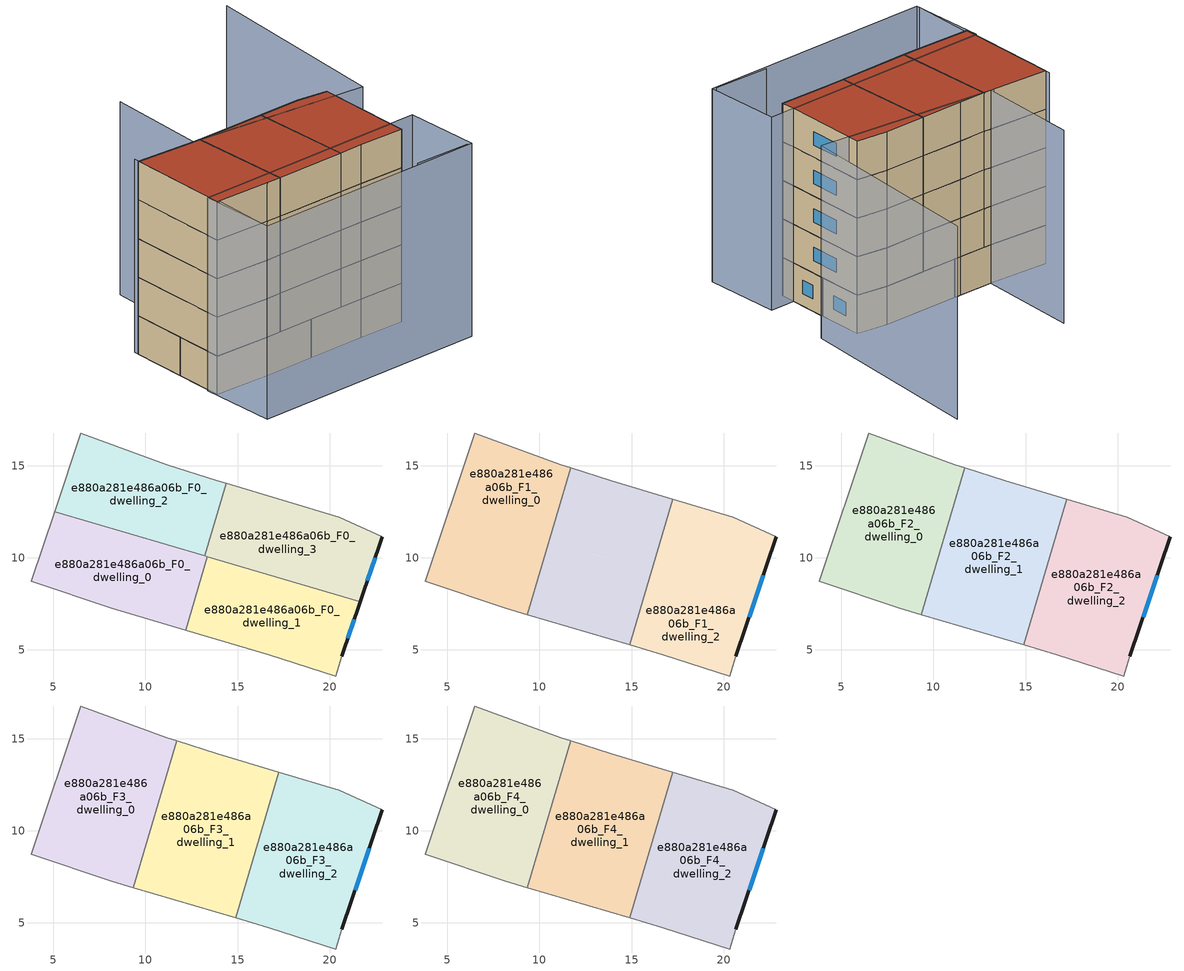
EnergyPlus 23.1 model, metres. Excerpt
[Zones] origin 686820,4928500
e880a281e486a06b_F0_dwelling_0
 floor ground (EU_floor_Construction): 12.18,6.08 13.36,10.06 5.07,12.51 3.81,8.74 8.18,7.26 z0
 wall to e880a281e486a06b_F0_dwelling_1 (EU_wall_Construction): 13.36,10.06 12.18,6.08 z0:3
 wall adiabatic (EU_wall_Construction): 12.18,6.08 8.18,7.26 3.81,8.74 5.07,12.51 z0:3
 wall to e880a281e486a06b_F0_dwelling_2 (EU_wall_Construction): 5.07,12.51 13.22,10.1 z0:3
 wall to e880a281e486a06b_F0_dwelling_3 (EU_wall_Construction): 13.22,10.1 13.36,10.06 z0:3
e880a281e486a06b_F0_dwelling_1
 floor ground (EU_floor_Construction): 20.32,3.58 20.67,4.66 21.66,7.61 13.36,10.06 12.18,6.08 16.7,4.74 z0
 wall outside (EU_wall_Construction): 21.66,7.61 20.67,4.66 z0:3
 wall adiabatic (EU_wall_Construction): 20.67,4.66 20.32,3.58 16.7,4.74 12.18,6.08 z0:3
 wall to e880a281e486a06b_F0_dwelling_3 (EU_wall_Construction): 13.36,10.06 21.66,7.61 z0:3
 window (EU_Window_Construction): 21.33,6.65 20.99,5.62 z0.98:2.02
e880a281e486a06b_F0_dwelling_2
 floor ground (EU_floor_Construction): 13.22,10.1 14.39,14.04 13.89,14.19 11.16,15.05 6.49,16.77 5.07,12.51 z0
 wall adiabatic (EU_wall_Construction): 5.07,12.51 6.49,16.77 11.16,15.05 13.89,14.19 14.39,14.04 z0:3
 wall to e880a281e486a06b_F0_dwelling_3 (EU_wall_Construction): 14.39,14.04 13.22,10.1 z0:3
e880a281e486a06b_F0_dwelling_3
 floor ground (EU_floor_Construction): 21.66,7.61 22.85,11.15 20.51,12.2 14.39,14.04 13.22,10.1 z0
 wall outside (EU_wall_Construction): 22.85,11.15 21.66,7.61 z0:3
 wall adiabatic (EU_wall_Construction): 14.39,14.04 20.51,12.2 22.85,11.15 z0:3
 window (EU_Window_Construction): 22.46,10 22.04,8.76 z0.98:2.02
e880a281e486a06b_F1_dwelling_0
 floor to e880a281e486a06b_F0_dwelling_0 (EU_floor_Construction): 9.35,6.92 10.53,10.9 5.07,12.51 3.81,8.74 8.18,7.26 z3
 floor to e880a281e486a06b_F0_dwelling_2 (EU_floor_Construction): 10.53,10.9 11.7,14.88 11.16,15.05 6.49,16.77 5.07,12.51 z3
 wall adiabatic (EU_wall_Construction): 9.35,6.92 8.18,7.26 3.81,8.74 6.49,16.77 11.16,15.05 11.7,14.88 z3:6
 wall to e880a281e486a06b_F1_dwelling_1 (EU_wall_Construction): 11.7,14.88 9.35,6.92 z3:6
e880a281e486a06b_F1_dwelling_1
 floor to e880a281e486a06b_F0_dwelling_3 (EU_floor_Construction): 16.07,9.26 17.22,13.19 14.39,14.04 13.22,10.1 z3
 floor to e880a281e486a06b_F0_dwelling_0 (EU_floor_Construction): 12.18,6.08 13.36,10.06 10.53,10.9 9.35,6.92 z3
 floor to e880a281e486a06b_F0_dwelling_1 (EU_floor_Construction): 14.89,5.28 16.07,9.26 13.36,10.06 12.18,6.08 z3
 floor to e880a281e486a06b_F0_dwelling_2 (EU_floor_Construction): 13.22,10.1 14.39,14.04 13.89,14.19 11.7,14.88 10.53,10.9 z3
 wall adiabatic (EU_wall_Construction): 14.89,5.28 9.35,6.92 / 11.7,14.88 13.89,14.19 17.22,13.19 z3:6
 wall to e880a281e486a06b_F1_dwelling_2 (EU_wall_Construction): 17.22,13.19 14.89,5.28 z3:6
e880a281e486a06b_F1_dwelling_2
 floor to e880a281e486a06b_F0_dwelling_1 (EU_floor_Construction): 20.32,3.58 20.67,4.66 21.66,7.61 16.07,9.26 14.89,5.28 16.7,4.74 z3
 floor to e880a281e486a06b_F0_dwelling_3 (EU_floor_Construction): 21.66,7.61 22.85,11.15 20.51,12.2 17.22,13.19 16.07,9.26 z3
 wall outside (EU_wall_Construction): 22.85,11.15 20.67,4.66 z3:6
 wall adiabatic (EU_wall_Construction): 20.67,4.66 20.32,3.58 16.7,4.74 14.89,5.28 / 17.22,13.19 20.51,12.2 22.85,11.15 z3:6
 window (EU_Window_Construction): 22.14,9.04 21.37,6.77 z3.98:5.02
e880a281e486a06b_F2_dwelling_0
 floor to e880a281e486a06b_F1_dwelling_0 (EU_floor_Construction): 9.35,6.92 11.7,14.88 11.16,15.05 6.49,16.77 3.81,8.74 8.18,7.26 z6
 wall adiabatic (EU_wall_Construction): 9.35,6.92 8.18,7.26 3.81,8.74 6.49,16.77 11.16,15.05 11.7,14.88 z6:9
 wall to e880a281e486a06b_F2_dwelling_1 (EU_wall_Construction): 11.7,14.88 9.35,6.92 z6:9
e880a281e486a06b_F2_dwelling_1
 floor to e880a281e486a06b_F1_dwelling_1 (EU_floor_Construction): 14.89,5.28 17.22,13.19 13.89,14.19 11.7,14.88 9.35,6.92 z6
 wall adiabatic (EU_wall_Construction): 14.89,5.28 9.35,6.92 / 11.7,14.88 13.89,14.19 17.22,13.19 z6:9
 wall to e880a281e486a06b_F2_dwelling_2 (EU_wall_Construction): 17.22,13.19 14.89,5.28 z6:9
e880a281e486a06b_F2_dwelling_2
 floor to e880a281e486a06b_F1_dwelling_2 (EU_floor_Construction): 20.67,4.66 22.85,11.15 20.51,12.2 17.22,13.19 14.89,5.28 16.7,4.74 20.32,3.58 z6
 wall outside (EU_wall_Construction): 22.85,11.15 20.67,4.66 z6:9
 wall adiabatic (EU_wall_Construction): 20.67,4.66 20.32,3.58 16.7,4.74 14.89,5.28 / 17.22,13.19 20.51,12.2 22.85,11.15 z6:9
 window (EU_Window_Construction): 22.14,9.04 21.37,6.77 z6.98:8.02
e880a281e486a06b_F3_dwelling_0
 floor to e880a281e486a06b_F2_dwelling_0 (EU_floor_Construction): 9.35,6.92 11.7,14.88 11.16,15.05 6.49,16.77 3.81,8.74 8.18,7.26 z9
 wall adiabatic (EU_wall_Construction): 9.35,6.92 8.18,7.26 3.81,8.74 6.49,16.77 11.16,15.05 11.7,14.88 z9:12
 wall to e880a281e486a06b_F3_dwelling_1 (EU_wall_Construction): 11.7,14.88 9.35,6.92 z9:12
e880a281e486a06b_F3_dwelling_1
 floor to e880a281e486a06b_F2_dwelling_1 (EU_floor_Construction): 14.89,5.28 17.22,13.19 13.89,14.19 11.7,14.88 9.35,6.92 z9
 wall adiabatic (EU_wall_Construction): 14.89,5.28 9.35,6.92 / 11.7,14.88 13.89,14.19 17.22,13.19 z9:12
 wall to e880a281e486a06b_F3_dwelling_2 (EU_wall_Construction): 17.22,13.19 14.89,5.28 z9:12
e880a281e486a06b_F3_dwelling_2
 floor to e880a281e486a06b_F2_dwelling_2 (EU_floor_Construction): 20.67,4.66 22.85,11.15 20.51,12.2 17.22,13.19 14.89,5.28 16.7,4.74 20.32,3.58 z9
 wall outside (EU_wall_Construction): 22.85,11.15 20.67,4.66 z9:12
 wall adiabatic (EU_wall_Construction): 20.67,4.66 20.32,3.58 16.7,4.74 14.89,5.28 / 17.22,13.19 20.51,12.2 22.85,11.15 z9:12
 window (EU_Window_Construction): 22.14,9.04 21.37,6.77 z9.98:11.02
e880a281e486a06b_F4_dwelling_0
 floor to e880a281e486a06b_F3_dwelling_0 (EU_floor_Construction): 9.35,6.92 11.7,14.88 11.16,15.05 6.49,16.77 3.81,8.74 8.18,7.26 z12
 wall adiabatic (EU_wall_Construction): 9.35,6.92 8.18,7.26 3.81,8.74 6.49,16.77 11.16,15.05 11.7,14.88 z12:15
 wall to e880a281e486a06b_F4_dwelling_1 (EU_wall_Construction): 11.7,14.88 9.35,6.92 z12:15
 roof outside (EU_roof_Construction): 11.16,15.05 11.7,14.88 9.35,6.92 8.18,7.26 3.81,8.74 6.49,16.77 z15
e880a281e486a06b_F4_dwelling_1
 floor to e880a281e486a06b_F3_dwelling_1 (EU_floor_Construction): 14.89,5.28 17.22,13.19 13.89,14.19 11.7,14.88 9.35,6.92 z12
 wall adiabatic (EU_wall_Construction): 14.89,5.28 9.35,6.92 / 11.7,14.88 13.89,14.19 17.22,13.19 z12:15
 wall to e880a281e486a06b_F4_dwelling_2 (EU_wall_Construction): 17.22,13.19 14.89,5.28 z12:15
 roof outside (EU_roof_Construction): 17.22,13.19 14.89,5.28 9.35,6.92 11.7,14.88 13.89,14.19 z15
e880a281e486a06b_F4_dwelling_2
 floor to e880a281e486a06b_F3_dwelling_2 (EU_floor_Construction): 20.67,4.66 22.85,11.15 20.51,12.2 17.22,13.19 14.89,5.28 16.7,4.74 20.32,3.58 z12
 wall outside (EU_wall_Construction): 22.85,11.15 20.67,4.66 z12:15
 wall adiabatic (EU_wall_Construction): 20.67,4.66 20.32,3.58 16.7,4.74 14.89,5.28 / 17.22,13.19 20.51,12.2 22.85,11.15 z12:15
 window (EU_Window_Construction): 22.14,9.04 21.37,6.77 z12.98:14.02
 roof outside (EU_roof_Construction): 22.85,11.15 20.67,4.66 20.32,3.58 16.7,4.74 14.89,5.28 17.22,13.19 20.51,12.2 z15
shading: 16.21,-0.16 20.61,-1.61 / 3.98,8.67 2.33,4 / 6.64,17.14 3.81,8.74 / 30.88,24.08 24.74,9.38 / 24.74,9.38 10.91,15.16 / 13.97,22.69 11.16,15.05 / 20.89,-1.79 2.26,3.77 / 2.26,3.77 4.01,9.64 / 4.01,9.64 22.65,4.08 / 22.65,4.08 20.89,-1.79 z0:15
[Building]
EU S2 Campaign: North Axis=0; Terrain=City; Solar Distribution=FullExterior
[Site:Location]
Bologna: Latitude=44.5; Longitude=11.25; Time Zone=1; Elevation=37
[SizingPeriod:WeatherFileDays]
AnnualSizingPeriod: Begin Month=1; Begin Day of Month=1; End Month=12; End Day of Month=31; Day of Week for Start Day=Monday; Use Weather File Daylight Saving Period=No; Use Weather File Rain and Snow Indicators=No
[MATERIAL]
EU_InternalMass_Material: Roughness=MediumRough; Thickness=0.1; Conductivity=1; Density=1800; Specific Heat=900; Thermal Absorptance=0.9; Solar Absorptance=0.7; Visible Absorptance=0.7
[MATERIAL:NOMASS] Roughness=MediumRough; Thermal Absorptance=0.9; Solar Absorptance=0.7; Visible Absorptance=0.7
Name | Thermal Resistance
EU_wall_NoMass | 0.905828
EU_roof_NoMass | 0.37593
EU_floor_NoMass | 0.67114
[WINDOWMATERIAL:SIMPLEGLAZINGSYSTEM]
EU_Window_SimpleGlazing: UFactor=4.52486; Solar Heat Gain Coefficient=0.85; Visible Transmittance=0.85
[CONSTRUCTION]
EU_wall_Construction: EU_wall_NoMass
EU_roof_Construction: EU_roof_NoMass
EU_floor_Construction: EU_floor_NoMass
EU_InternalMass_Construction: EU_InternalMass_Material
EU_Window_Construction: EU_Window_SimpleGlazing
[ZONE] Type=1; Multiplier=1; Ceiling Height=autocalculate; Floor Area=autocalculate; Part of Total Floor Area=Yes
Name | Volume
e880a281e486a06b_F0_dwelling_0 | 107.439
e880a281e486a06b_F1_dwelling_0; e880a281e486a06b_F2_dwelling_0; e880a281e486a06b_F3_dwelling_0; e880a281e486a06b_F4_dwelling_0 | 143.254
e880a281e486a06b_F0_dwelling_1 | 107.443
e880a281e486a06b_F1_dwelling_1; e880a281e486a06b_F2_dwelling_1; e880a281e486a06b_F3_dwelling_1; e880a281e486a06b_F4_dwelling_1; e880a281e486a06b_F1_dwelling_2; e880a281e486a06b_F2_dwelling_2; e880a281e486a06b_F3_dwelling_2; e880a281e486a06b_F4_dwelling_2 | 143.249
e880a281e486a06b_F0_dwelling_2 | 107.437
e880a281e486a06b_F0_dwelling_3 | 107.435
[INTERNALMASS] Construction=EU_InternalMass_Construction
Name | Zone or ZoneList | Surface Area
e880a281e486a06b_F0_dwelling_0_EU_InternalMass | e880a281e486a06b_F0_dwelling_0 | 35.8132
e880a281e486a06b_F0_dwelling_1_EU_InternalMass | e880a281e486a06b_F0_dwelling_1 | 35.8142
e880a281e486a06b_F0_dwelling_2_EU_InternalMass | e880a281e486a06b_F0_dwelling_2 | 35.812
e880a281e486a06b_F0_dwelling_3_EU_InternalMass | e880a281e486a06b_F0_dwelling_3 | 35.8113
e880a281e486a06b_F1_dwelling_0_EU_InternalMass | e880a281e486a06b_F1_dwelling_0 | 47.7515
e880a281e486a06b_F1_dwelling_1_EU_InternalMass | e880a281e486a06b_F1_dwelling_1 | 47.7497
e880a281e486a06b_F1_dwelling_2_EU_InternalMass | e880a281e486a06b_F1_dwelling_2 | 47.7493
e880a281e486a06b_F2_dwelling_0_EU_InternalMass | e880a281e486a06b_F2_dwelling_0 | 47.7515
e880a281e486a06b_F2_dwelling_1_EU_InternalMass | e880a281e486a06b_F2_dwelling_1 | 47.7497
e880a281e486a06b_F2_dwelling_2_EU_InternalMass | e880a281e486a06b_F2_dwelling_2 | 47.7493
e880a281e486a06b_F3_dwelling_0_EU_InternalMass | e880a281e486a06b_F3_dwelling_0 | 47.7515
e880a281e486a06b_F3_dwelling_1_EU_InternalMass | e880a281e486a06b_F3_dwelling_1 | 47.7497
e880a281e486a06b_F3_dwelling_2_EU_InternalMass | e880a281e486a06b_F3_dwelling_2 | 47.7493
e880a281e486a06b_F4_dwelling_0_EU_InternalMass | e880a281e486a06b_F4_dwelling_0 | 47.7515
e880a281e486a06b_F4_dwelling_1_EU_InternalMass | e880a281e486a06b_F4_dwelling_1 | 47.7497
e880a281e486a06b_F4_dwelling_2_EU_InternalMass | e880a281e486a06b_F4_dwelling_2 | 47.7493
[OTHEREQUIPMENT] Fuel Type=Electricity; Design Level Calculation Method=Watts/Area; Power per Zone Floor Area=1; Fraction Latent=0; Fraction Radiant=0; Fraction Lost=0; Carbon Dioxide Generation Rate=0; EndUse Subcategory=EU_Step8_InternalGains
Name | Zone or ZoneList or Space or SpaceList | Schedule
EU_Step8_InternalGain_e880a281e486a06b_F0_dwelling_0_f000 | e880a281e486a06b_F0_dwelling_0 | EU_Step8_GainSchedule_e880a281e486a06b_F0_dwelling_0_f000
EU_Step8_InternalGain_e880a281e486a06b_F0_dwelling_1_f000 | e880a281e486a06b_F0_dwelling_1 | EU_Step8_GainSchedule_e880a281e486a06b_F0_dwelling_1_f000
EU_Step8_InternalGain_e880a281e486a06b_F0_dwelling_2_f000 | e880a281e486a06b_F0_dwelling_2 | EU_Step8_GainSchedule_e880a281e486a06b_F0_dwelling_2_f000
EU_Step8_InternalGain_e880a281e486a06b_F0_dwelling_3_f000 | e880a281e486a06b_F0_dwelling_3 | EU_Step8_GainSchedule_e880a281e486a06b_F0_dwelling_3_f000
EU_Step8_InternalGain_e880a281e486a06b_F1_dwelling_0_f000 | e880a281e486a06b_F1_dwelling_0 | EU_Step8_GainSchedule_e880a281e486a06b_F1_dwelling_0_f000
EU_Step8_InternalGain_e880a281e486a06b_F1_dwelling_1_f000 | e880a281e486a06b_F1_dwelling_1 | EU_Step8_GainSchedule_e880a281e486a06b_F1_dwelling_1_f000
EU_Step8_InternalGain_e880a281e486a06b_F1_dwelling_2_f000 | e880a281e486a06b_F1_dwelling_2 | EU_Step8_GainSchedule_e880a281e486a06b_F1_dwelling_2_f000
EU_Step8_InternalGain_e880a281e486a06b_F2_dwelling_0_f000 | e880a281e486a06b_F2_dwelling_0 | EU_Step8_GainSchedule_e880a281e486a06b_F2_dwelling_0_f000
EU_Step8_InternalGain_e880a281e486a06b_F2_dwelling_1_f000 | e880a281e486a06b_F2_dwelling_1 | EU_Step8_GainSchedule_e880a281e486a06b_F2_dwelling_1_f000
EU_Step8_InternalGain_e880a281e486a06b_F2_dwelling_2_f000 | e880a281e486a06b_F2_dwelling_2 | EU_Step8_GainSchedule_e880a281e486a06b_F2_dwelling_2_f000
EU_Step8_InternalGain_e880a281e486a06b_F3_dwelling_0_f000 | e880a281e486a06b_F3_dwelling_0 | EU_Step8_GainSchedule_e880a281e486a06b_F3_dwelling_0_f000
EU_Step8_InternalGain_e880a281e486a06b_F3_dwelling_1_f000 | e880a281e486a06b_F3_dwelling_1 | EU_Step8_GainSchedule_e880a281e486a06b_F3_dwelling_1_f000
EU_Step8_InternalGain_e880a281e486a06b_F3_dwelling_2_f000 | e880a281e486a06b_F3_dwelling_2 | EU_Step8_GainSchedule_e880a281e486a06b_F3_dwelling_2_f000
EU_Step8_InternalGain_e880a281e486a06b_F4_dwelling_0_f000 | e880a281e486a06b_F4_dwelling_0 | EU_Step8_GainSchedule_e880a281e486a06b_F4_dwelling_0_f000
EU_Step8_InternalGain_e880a281e486a06b_F4_dwelling_1_f000 | e880a281e486a06b_F4_dwelling_1 | EU_Step8_GainSchedule_e880a281e486a06b_F4_dwelling_1_f000
EU_Step8_InternalGain_e880a281e486a06b_F4_dwelling_2_f000 | e880a281e486a06b_F4_dwelling_2 | EU_Step8_GainSchedule_e880a281e486a06b_F4_dwelling_2_f000
[ZONEVENTILATION:DESIGNFLOWRATE] Schedule=EU_AlwaysOn; Design Flow Rate Calculation Method=AirChanges/Hour; Air Changes per Hour=0.73129; Ventilation Type=Natural; Fan Pressure Rise=0; Fan Total Efficiency=1; Constant Term Coefficient=1; Temperature Term Coefficient=0; Velocity Term Coefficient=0; Velocity Squared Term Coefficient=0; Minimum Indoor Temperature=-100; Maximum Indoor Temperature=100; Delta Temperature=-100; Minimum Outdoor Temperature=-100; Maximum Outdoor Temperature=100; Maximum Wind Speed=40
Name | Zone or ZoneList or Space or SpaceList
EU_ConstantAir_e880a281e486a06b_F0_dwelling_0 | e880a281e486a06b_F0_dwelling_0
EU_ConstantAir_e880a281e486a06b_F0_dwelling_1 | e880a281e486a06b_F0_dwelling_1
EU_ConstantAir_e880a281e486a06b_F0_dwelling_2 | e880a281e486a06b_F0_dwelling_2
EU_ConstantAir_e880a281e486a06b_F0_dwelling_3 | e880a281e486a06b_F0_dwelling_3
EU_ConstantAir_e880a281e486a06b_F1_dwelling_0 | e880a281e486a06b_F1_dwelling_0
EU_ConstantAir_e880a281e486a06b_F1_dwelling_1 | e880a281e486a06b_F1_dwelling_1
EU_ConstantAir_e880a281e486a06b_F1_dwelling_2 | e880a281e486a06b_F1_dwelling_2
EU_ConstantAir_e880a281e486a06b_F2_dwelling_0 | e880a281e486a06b_F2_dwelling_0
EU_ConstantAir_e880a281e486a06b_F2_dwelling_1 | e880a281e486a06b_F2_dwelling_1
EU_ConstantAir_e880a281e486a06b_F2_dwelling_2 | e880a281e486a06b_F2_dwelling_2
EU_ConstantAir_e880a281e486a06b_F3_dwelling_0 | e880a281e486a06b_F3_dwelling_0
EU_ConstantAir_e880a281e486a06b_F3_dwelling_1 | e880a281e486a06b_F3_dwelling_1
EU_ConstantAir_e880a281e486a06b_F3_dwelling_2 | e880a281e486a06b_F3_dwelling_2
EU_ConstantAir_e880a281e486a06b_F4_dwelling_0 | e880a281e486a06b_F4_dwelling_0
EU_ConstantAir_e880a281e486a06b_F4_dwelling_1 | e880a281e486a06b_F4_dwelling_1
EU_ConstantAir_e880a281e486a06b_F4_dwelling_2 | e880a281e486a06b_F4_dwelling_2
[HVACTEMPLATE:THERMOSTAT] Constant Heating Setpoint=20; Constant Cooling Setpoint=50
EU_HeatOnly_e880a281e486a06b_F0_dwelling_0; EU_HeatOnly_e880a281e486a06b_F0_dwelling_1; EU_HeatOnly_e880a281e486a06b_F0_dwelling_2; EU_HeatOnly_e880a281e486a06b_F0_dwelling_3; EU_HeatOnly_e880a281e486a06b_F1_dwelling_0; EU_HeatOnly_e880a281e486a06b_F1_dwelling_1; EU_HeatOnly_e880a281e486a06b_F1_dwelling_2; EU_HeatOnly_e880a281e486a06b_F2_dwelling_0; EU_HeatOnly_e880a281e486a06b_F2_dwelling_1; EU_HeatOnly_e880a281e486a06b_F2_dwelling_2; EU_HeatOnly_e880a281e486a06b_F3_dwelling_0; EU_HeatOnly_e880a281e486a06b_F3_dwelling_1; EU_HeatOnly_e880a281e486a06b_F3_dwelling_2; EU_HeatOnly_e880a281e486a06b_F4_dwelling_0; EU_HeatOnly_e880a281e486a06b_F4_dwelling_1; EU_HeatOnly_e880a281e486a06b_F4_dwelling_2
[HVACTEMPLATE:ZONE:IDEALLOADSAIRSYSTEM] System Availability Schedule=EU_AlwaysOn; Maximum Heating Supply Air Temperature=50; Minimum Cooling Supply Air Temperature=13; Maximum Heating Supply Air Humidity Ratio=0.0156; Minimum Cooling Supply Air Humidity Ratio=0.0077; Heating Limit=NoLimit; Cooling Limit=NoLimit; Heating Availability Schedule=EU_AlwaysOn; Cooling Availability Schedule=EU_CoolingOff; Dehumidification Control Type=ConstantSensibleHeatRatio; Cooling Sensible Heat Ratio=0.7; Dehumidification Setpoint=60; Humidification Control Type=None; Humidification Setpoint=30; Outdoor Air Method=None; Outdoor Air Flow Rate per Person=0.00944; Outdoor Air Flow Rate per Zone Floor Area=0; Outdoor Air Flow Rate per Zone=0; Demand Controlled Ventilation Type=None; Outdoor Air Economizer Type=NoEconomizer; Heat Recovery Type=None; Sensible Heat Recovery Effectiveness=0.7; Latent Heat Recovery Effectiveness=0.65
Name | Template Thermostat
e880a281e486a06b_F0_dwelling_0 | EU_HeatOnly_e880a281e486a06b_F0_dwelling_0
e880a281e486a06b_F0_dwelling_1 | EU_HeatOnly_e880a281e486a06b_F0_dwelling_1
e880a281e486a06b_F0_dwelling_2 | EU_HeatOnly_e880a281e486a06b_F0_dwelling_2
e880a281e486a06b_F0_dwelling_3 | EU_HeatOnly_e880a281e486a06b_F0_dwelling_3
e880a281e486a06b_F1_dwelling_0 | EU_HeatOnly_e880a281e486a06b_F1_dwelling_0
e880a281e486a06b_F1_dwelling_1 | EU_HeatOnly_e880a281e486a06b_F1_dwelling_1
e880a281e486a06b_F1_dwelling_2 | EU_HeatOnly_e880a281e486a06b_F1_dwelling_2
e880a281e486a06b_F2_dwelling_0 | EU_HeatOnly_e880a281e486a06b_F2_dwelling_0
e880a281e486a06b_F2_dwelling_1 | EU_HeatOnly_e880a281e486a06b_F2_dwelling_1
e880a281e486a06b_F2_dwelling_2 | EU_HeatOnly_e880a281e486a06b_F2_dwelling_2
e880a281e486a06b_F3_dwelling_0 | EU_HeatOnly_e880a281e486a06b_F3_dwelling_0
e880a281e486a06b_F3_dwelling_1 | EU_HeatOnly_e880a281e486a06b_F3_dwelling_1
e880a281e486a06b_F3_dwelling_2 | EU_HeatOnly_e880a281e486a06b_F3_dwelling_2
e880a281e486a06b_F4_dwelling_0 | EU_HeatOnly_e880a281e486a06b_F4_dwelling_0
e880a281e486a06b_F4_dwelling_1 | EU_HeatOnly_e880a281e486a06b_F4_dwelling_1
e880a281e486a06b_F4_dwelling_2 | EU_HeatOnly_e880a281e486a06b_F4_dwelling_2
[SIZING:ZONE] Zone Cooling Design Supply Air Temperature Input Method=SupplyAirTemperature; Zone Cooling Design Supply Air Temperature=13; Zone Heating Design Supply Air Temperature Input Method=SupplyAirTemperature; Zone Heating Design Supply Air Temperature=50; Zone Cooling Design Supply Air Humidity Ratio=0.008; Zone Heating Design Supply Air Humidity Ratio=0.008; Cooling Design Air Flow Method=DesignDay; Cooling Design Air Flow Rate=0; Cooling Minimum Air Flow per Zone Floor Area=0.000762; Cooling Minimum Air Flow=0; Cooling Minimum Air Flow Fraction=0.2; Heating Design Air Flow Method=DesignDay; Heating Design Air Flow Rate=0; Heating Maximum Air Flow per Zone Floor Area=0.002032; Heating Maximum Air Flow=0.141576; Heating Maximum Air Flow Fraction=0.3; Account for Dedicated Outdoor Air System=No; Dedicated Outdoor Air System Control Strategy=NeutralSupplyAir; Dedicated Outdoor Air Low Setpoint Temperature for Design=autosize; Dedicated Outdoor Air High Setpoint Temperature for Design=autosize; Zone Load Sizing Method=Sensible Load Only No Latent Load; Zone Latent Cooling Design Supply Air Humidity Ratio Input Method=HumidityRatioDifference; Zone Cooling Design Supply Air Humidity Ratio Difference=0.005; Zone Latent Heating Design Supply Air Humidity Ratio Input Method=HumidityRatioDifference; Zone Humidification Design Supply Air Humidity Ratio Difference=0.005
e880a281e486a06b_F0_dwelling_0; e880a281e486a06b_F0_dwelling_1; e880a281e486a06b_F0_dwelling_2; e880a281e486a06b_F0_dwelling_3; e880a281e486a06b_F1_dwelling_0; e880a281e486a06b_F1_dwelling_1; e880a281e486a06b_F1_dwelling_2; e880a281e486a06b_F2_dwelling_0; e880a281e486a06b_F2_dwelling_1; e880a281e486a06b_F2_dwelling_2; e880a281e486a06b_F3_dwelling_0; e880a281e486a06b_F3_dwelling_1; e880a281e486a06b_F3_dwelling_2; e880a281e486a06b_F4_dwelling_0; e880a281e486a06b_F4_dwelling_1; e880a281e486a06b_F4_dwelling_2
[SCHEDULE:CONSTANT]
Name | Hourly Value
EU_AlwaysOn | 1
EU_CoolingOff | 0
[SCHEDULE:FILE] Column Number=1; Rows to Skip at Top=0; Number of Hours of Data=8760; Column Separator=Comma; Interpolate to Timestep=No; Minutes per Item=60; Adjust Schedule for Daylight Savings=Yes
Name | File
EU_Step8_GainSchedule_e880a281e486a06b_F0_dwelling_0_f000 | ../../schedules/e880a281e486a06b/e880a281e486a06b_F0_dwelling_0_f000_gain.csv
EU_Step8_GainSchedule_e880a281e486a06b_F0_dwelling_1_f000 | ../../schedules/e880a281e486a06b/e880a281e486a06b_F0_dwelling_1_f000_gain.csv
EU_Step8_GainSchedule_e880a281e486a06b_F0_dwelling_2_f000 | ../../schedules/e880a281e486a06b/e880a281e486a06b_F0_dwelling_2_f000_gain.csv
EU_Step8_GainSchedule_e880a281e486a06b_F0_dwelling_3_f000 | ../../schedules/e880a281e486a06b/e880a281e486a06b_F0_dwelling_3_f000_gain.csv
EU_Step8_GainSchedule_e880a281e486a06b_F1_dwelling_0_f000 | ../../schedules/e880a281e486a06b/e880a281e486a06b_F1_dwelling_0_f000_gain.csv
EU_Step8_GainSchedule_e880a281e486a06b_F1_dwelling_1_f000 | ../../schedules/e880a281e486a06b/e880a281e486a06b_F1_dwelling_1_f000_gain.csv
EU_Step8_GainSchedule_e880a281e486a06b_F1_dwelling_2_f000 | ../../schedules/e880a281e486a06b/e880a281e486a06b_F1_dwelling_2_f000_gain.csv
EU_Step8_GainSchedule_e880a281e486a06b_F2_dwelling_0_f000 | ../../schedules/e880a281e486a06b/e880a281e486a06b_F2_dwelling_0_f000_gain.csv
EU_Step8_GainSchedule_e880a281e486a06b_F2_dwelling_1_f000 | ../../schedules/e880a281e486a06b/e880a281e486a06b_F2_dwelling_1_f000_gain.csv
EU_Step8_GainSchedule_e880a281e486a06b_F2_dwelling_2_f000 | ../../schedules/e880a281e486a06b/e880a281e486a06b_F2_dwelling_2_f000_gain.csv
EU_Step8_GainSchedule_e880a281e486a06b_F3_dwelling_0_f000 | ../../schedules/e880a281e486a06b/e880a281e486a06b_F3_dwelling_0_f000_gain.csv
EU_Step8_GainSchedule_e880a281e486a06b_F3_dwelling_1_f000 | ../../schedules/e880a281e486a06b/e880a281e486a06b_F3_dwelling_1_f000_gain.csv
EU_Step8_GainSchedule_e880a281e486a06b_F3_dwelling_2_f000 | ../../schedules/e880a281e486a06b/e880a281e486a06b_F3_dwelling_2_f000_gain.csv
EU_Step8_GainSchedule_e880a281e486a06b_F4_dwelling_0_f000 | ../../schedules/e880a281e486a06b/e880a281e486a06b_F4_dwelling_0_f000_gain.csv
EU_Step8_GainSchedule_e880a281e486a06b_F4_dwelling_1_f000 | ../../schedules/e880a281e486a06b/e880a281e486a06b_F4_dwelling_1_f000_gain.csv
EU_Step8_GainSchedule_e880a281e486a06b_F4_dwelling_2_f000 | ../../schedules/e880a281e486a06b/e880a281e486a06b_F4_dwelling_2_f000_gain.csv
